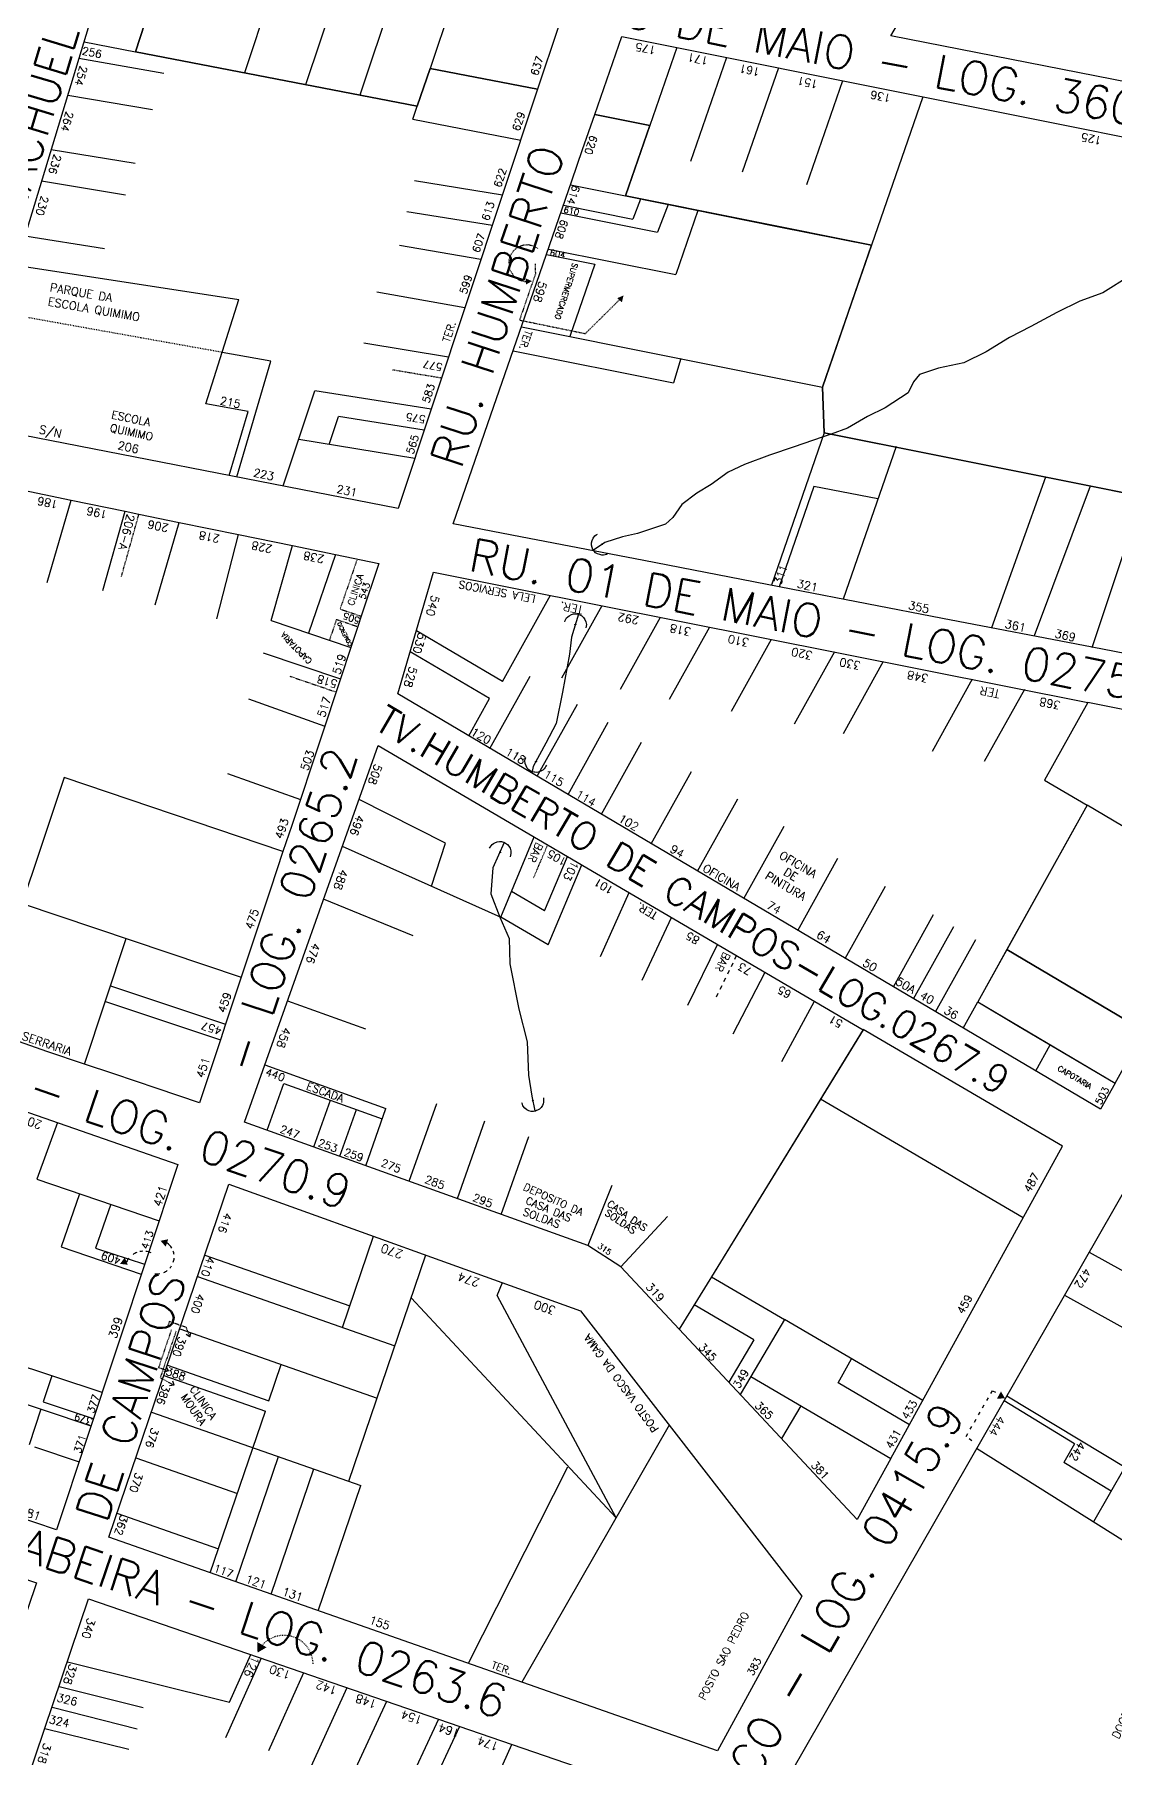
# Model space of a CAD drawing. Extents: x 714896 to 749292, y 8417558 to 8447149.
# Drawn here: x 739807.4 to 740003.6, y 8426532.8 to 8426845.5 of the extents above; entities that cross this region are included whole.
import ezdxf

# ---------------------------------------------------------------- set-up
doc = ezdxf.new("R2010")
doc.units = 0
doc.header["$MEASUREMENT"] = 0
doc.linetypes.add('ACAD_ISO03W100', pattern=[30, 12, -18])
doc.linetypes.add('DASHED', pattern=[0.75, 0.5, -0.25])
for name, color, linetype in [('LOTE', 7, 'CONTINUOUS'), ('NUM-PORTA', 7, 'CONTINUOUS'), ('QUADRA', 6, 'CONTINUOUS'), ('REFERENCIA', 7, 'CONTINUOUS'), ('TEXTO', 7, 'CONTINUOUS'), ('TEXTODERUA', 3, 'CONTINUOUS')]:
    doc.layers.add(name, color=color, linetype=linetype)
doc.styles.add('ROMANS', font='ROMANS.SHX', dxfattribs={"height": 1.5})

msp = doc.modelspace()

# ---------------------------------------------------------------- hatches: boundary and pattern name
at = {"layer": 'LOTE'}
for color, points in [(3, [(739896.56, 8426801.22), (739896.62, 8426800.1), (739897.71, 8426800.72)]), (2, [(739913.17, 8426797.62), (739914.03, 8426796.89), (739914.32, 8426798.12)]), (256, [(739830.32, 8426626.67), (739831.25, 8426625.6), (739831.71, 8426626.94)]), (256, [(739822.98, 8426622.48), (739824.38, 8426622.32), (739823.82, 8426623.62)]), (256, [(739982.8, 8426599.34), (739982.08, 8426598.05), (739983.55, 8426598.07)])]:
    msp.add_hatch(color=color, dxfattribs=at).paths.add_polyline_path(points)
at = {"layer": 'LOTE', "linetype": 'CONTINUOUS'}
msp.add_hatch(color=7, dxfattribs=at).paths.add_polyline_path([(739847.9, 8426553.88), (739847.91, 8426551.97), (739849.55, 8426552.93)])

# ---------------------------------------------------------------- linework, layer by layer
at = {"layer": 'LOTE', "color": 7}
for p, q in [((739851.63, 8426856.75, 520.92), (739845.56, 8426838.49, 520.09)), ((739862.72, 8426854.6, 520.92), (739856.63, 8426836.35, 520.17)), ((739872.6, 8426852.69, 520.92), (739866.45, 8426834.45, 520.24)), ((739883.07, 8426850.67), (739879.22, 8426839.3)), ((739815.52, 8426841.16, 519.84), (739830.89, 8426838.41, 519.94)), ((739813.49, 8426834.46, 519.84), (739828.88, 8426831.86, 519.94)), ((739810.49, 8426824.62, 519.84), (739825.74, 8426822.11, 519.8)), ((739808.72, 8426818.89, 519.84), (739823.97, 8426816.38, 519.8)), ((739892.34, 8426816.29, 520.92), (739876.42, 8426818.88, 520.31)), ((739917.43, 8426815.61, 517.23), (739916.02, 8426811.98)), ((739922.4, 8426814.62, 517.23), (739920.49, 8426809.57)), ((739890.52, 8426810.82, 520.92), (739875.03, 8426813.31, 520.25)), ((739805.71, 8426808.94, 519.84), (739820.12, 8426806.66, 519.57)), ((739888.46, 8426804.63, 520.92), (739873.66, 8426807.15, 520.19)), ((739804.09, 8426803.63, 519.84), (739844.51, 8426797.36, 518.82)), ((739885.55, 8426795.88, 520.92), (739869.59, 8426798.73, 520.02)), ((739838.52, 8426778.46, 518.65), (739844.51, 8426797.36, 519.69)), ((739882.58, 8426786.95, 520.92), (739867.2, 8426789.46, 519.83)), ((739850.31, 8426786.22, 519.26), (739841.48, 8426787.8, 519.37)), ((739844.18, 8426765.21, 517.18), (739850.31, 8426786.22, 519.26)), ((739924.74, 8426786.66, 518.39), (739923.36, 8426782.26, 518.58)), ((739852.58, 8426763.57, 517.18), (739858.33, 8426780.84, 517.18)), ((739879.42, 8426777.47, 520.92), (739858.33, 8426780.84, 518.97)), ((739846.23, 8426777.06, 518.72), (739838.52, 8426778.46, 518.65)), ((739842.76, 8426765.49, 517.18), (739846.23, 8426777.06, 518.72)), ((739860.93, 8426771.11, 519.48), (739862.61, 8426776.16, 519.48)), ((739878.16, 8426773.68, 520.92), (739862.61, 8426776.16, 519.48)), ((739876.45, 8426768.54, 520.92), (739855.4, 8426772.02, 517.22)), ((739990.91, 8426765.18, 519.49), (739981.09, 8426737.86, 522.39)), ((739809.75, 8426746.04, 1.39), (739814.09, 8426761)), ((739998.98, 8426763.56, 519.45), (739988.84, 8426736.36, 522.39)), ((739819.85, 8426744.59, 0.8), (739823.89, 8426758.99)), ((739829.34, 8426741.99, 0.42), (739833.68, 8426756.97)), ((739840.54, 8426739.47, 0), (739844.46, 8426754.75)), ((739850.38, 8426739.18, 1.65), (739854.25, 8426752.74)), ((739862.09, 8426751.12), (739857.19, 8426736.86, -1.07)), ((739850.38, 8426739.18, 1.65), (739864.85, 8426734.25)), ((739848.96, 8426733.33, 1.53), (739862.95, 8426728.56)), ((739846.28, 8426724.93, 1.45), (739860.11, 8426720.02)), ((739842.48, 8426711.43, 1.32), (739855.69, 8426706.73)), ((739812.82, 8426710.67, 2.79), (739797.57, 8426665.09, 519.35)), ((739852.53, 8426697.25), (739812.82, 8426710.67, 2.79)), ((739882.02, 8426698.77, 522.69), (739866.37, 8426706.68, 525.87)), ((739879.49, 8426690.98, 522.86), (739882.02, 8426698.77, 522.69)), ((739892.07, 8426685.35, 521.82), (739898.09, 8426699.91, 521.51)), ((739863.3, 8426698.22, 525.87), (739892.07, 8426685.35, 521.82)), ((739900.01, 8426686.49, 521.5), (739904.18, 8426696.35, 521.51)), ((739900.64, 8426680.33, 521.5), (739906.77, 8426694.83, 521.51)), ((739900.01, 8426686.49, 521.62), (739894, 8426690.01, 521.84)), ((739910.12, 8426678.25, 521.27), (739915.34, 8426689.81, 521.51)), ((739805.18, 8426687.83, 2.28), (739844.96, 8426674.47)), ((739876.14, 8426681.98, 522.7), (739859.91, 8426688.64, 525.88)), ((739900.64, 8426680.33, 521.5), (739892.07, 8426685.35, 521.82)), ((739917.7, 8426673.92, 521.11), (739923.04, 8426685.3, 521.51)), ((739926.01, 8426669.37, 520.97), (739931.37, 8426680.42, 521.51)), ((739933.89, 8426676.43, 521.34), (739934.21, 8426677.1, 521.39)), ((739934.52, 8426677.76, 521.45), (739934.81, 8426678.4, 521.51)), ((739932.55, 8426673.69, 521.17), (739932.89, 8426674.38, 521.21)), ((739933.23, 8426675.07, 521.25), (739933.56, 8426675.76, 521.3)), ((739934.21, 8426664.18, 520.84), (739940.02, 8426675.36, 521.51)), ((739821.25, 8426672.9), (739842.12, 8426665.93)), ((739931.18, 8426670.92, 521.05), (739931.5, 8426671.57, 521.07)), ((739931.85, 8426672.28, 521.11), (739932.21, 8426672.98, 521.14)), ((739820.3, 8426670.05), (739841.17, 8426663.09)), ((739943.02, 8426659.19, 520.73), (739948.99, 8426670.1, 521.51)), ((739811.61, 8426648.11, 518.41), (739807.87, 8426637.82, 519.24)), ((739807.87, 8426637.82, 519.24), (739830.04, 8426630.3, 518.15)), ((739912.2, 8426636.67, 520.15), (739907.83, 8426625.84, 520.5)), ((739815.62, 8426635.2, 519.07), (739812.28, 8426625.54, 519.39)), ((739821.27, 8426633.28, 518.89), (739818.52, 8426625.35, 519.06)), ((739922.3, 8426631.08, 519.69), (739913.81, 8426621.96, 517.49)), ((739812.28, 8426625.54, 519.39), (739826.82, 8426620.62, 518.15)), ((739818.52, 8426625.35, 519.06), (739827.42, 8426622.43, 518.15)), ((739891.41, 8426616.75, 518.61), (739892.37, 8426619.07, 518.07)), ((739930.26, 8426620.15, 518.52), (739924.41, 8426610.63, 517.49)), ((739875.79, 8426616.34, 519.06), (739912.96, 8426576.4, 519.96)), ((739912.96, 8426576.4, 519.96), (739891.41, 8426616.75, 518.61)), ((739937.97, 8426608.68, 519.94), (739933.43, 8426601, 517.49)), ((739819.7, 8426599.17, 518.15), (739802.55, 8426604.86, 520.26)), ((739810.58, 8426602.2, 519.65), (739809.05, 8426597.47, 520.39)), ((739937.4, 8426602.04, 518.52), (739935.48, 8426598.81, 517.49)), ((739800.61, 8426598.83, 521.29), (739817.68, 8426593.1, 518.15)), ((739808.62, 8426596.14, 520.6), (739806.51, 8426589.63, 521.62)), ((739809.05, 8426597.47, 520.39), (739818.12, 8426594.42, 518.15)), ((739946.51, 8426596.71, 519.38), (739943, 8426590.78, 517.49)), ((739922.61, 8426593.25), (739895.89, 8426546.59)), ((739807.44, 8426589.32, 1.57), (739815.53, 8426586.6)), ((739904.16, 8426585.61, 519.84), (739886.12, 8426550.02, 520.35)), ((739842.85, 8426543.01, 515.15), (739846.7, 8426551.6, 514)), ((739813.41, 8426550.31, 517.12), (739842.85, 8426543.01, 515.15)), ((739848.56, 8426550.96, 514), (739842.12, 8426536.49, 515.56)), ((739811.9, 8426545.84, 517.12), (739827.17, 8426542.01, 515.85)), ((739856.26, 8426548.31, 514), (739849.91, 8426534.17, 515.48)), ((739864.13, 8426545.6, 514), (739857.6, 8426531.23, 515.47)), ((739810.63, 8426542.1, 517.12), (739826.05, 8426538.16, 516.02)), ((739871.31, 8426543.13, 514), (739859.65, 8426518.03, 516.61)), ((739880.75, 8426539.89, 514), (739873.31, 8426523.93, 515.79)), ((739809.31, 8426538.22, 517.12), (739824.55, 8426534.45, 516.17)), ((739884.53, 8426538.58, 514), (739872.84, 8426513.53, 516.8)), ((739886.82, 8426519.32, 515.82), (739894.06, 8426535.3, 514))]:
    msp.add_line(p, q, dxfattribs=at)
at = {"layer": 'LOTE', "color": 7, "linetype": 'ACAD_ISO03W100', "ltscale": 0.01}
msp.add_line((739841.48, 8426787.8, 519.37), (739801.45, 8426794.95, 519.84), dxfattribs=at)
at = {"layer": 'LOTE', "color": 7, "linetype": 'ACAD_ISO03W100', "ltscale": 0.006}
msp.add_line((739881.3, 8426783.12, 520.92), (739872.31, 8426784.62, 520.11), dxfattribs=at)
at = {"layer": 'LOTE', "color": 7, "linetype": 'DASHED', "ltscale": 0.2}
msp.add_line((739823.22, 8426747.13, 0.62), (739826.4, 8426758.47, 0), dxfattribs=at)
at = {"layer": 'LOTE', "color": 7, "linetype": 'ACAD_ISO03W100', "ltscale": 0.005}
for p, q in [((739866, 8426750.31), (739862.89, 8426741.25, -0.68)), ((739862.24, 8426739.36, -0.82), (739860.95, 8426735.58, -1.11)), ((739862.24, 8426739.36, 0.44), (739866.11, 8426738.05)), ((739862.89, 8426741.25, 0.44), (739866.74, 8426739.94)), ((739898.01, 8426692.47, 521.53), (739900.55, 8426698.48, 521.51))]:
    msp.add_line(p, q, dxfattribs=at)
at = {"layer": 'LOTE', "color": 7, "linetype": 'CONTINUOUS', "flags": 128}
for points in [[(739816.43, 8426844.11), (739825.75, 8426842.31)], [(739923.98, 8426843.1), (739919.08, 8426828.93)], [(739933, 8426841.29), (739926.45, 8426822.39)], [(739942.41, 8426839.41), (739935.87, 8426820.51)], [(739954.08, 8426837.07), (739947.54, 8426818.17)], [(739968.65, 8426834.15), (739959.33, 8426807.22)], [(739876.11, 8426830.09), (739876.9, 8426832.43)], [(739876.11, 8426830.09), (739895.68, 8426826.31)], [(739904.69, 8426818.16), (739914.66, 8426816.17)], [(739903.41, 8426814.51), (739916.02, 8426811.98)], [(739902.92, 8426813.09), (739920.49, 8426809.57)], [(739927.83, 8426813.53), (739923.8, 8426801.9)], [(739900.35, 8426805.57), (739909.09, 8426803.82)], [(739900.68, 8426806.53), (739923.8, 8426801.9)], [(739909.09, 8426803.82), (739904.55, 8426790.7)], [(739895.81, 8426792.45), (739950.43, 8426781.51)], [(739894.31, 8426788.08), (739923.36, 8426782.26)], [(739950.75, 8426773.22), (739941.18, 8426745.56)], [(739963.76, 8426770.71), (739954.18, 8426743.05)], [(739948.85, 8426763.5), (739942.55, 8426745.29)], [(739960.49, 8426761.26), (739948.85, 8426763.5)], [(739892.37, 8426728.09), (739901.08, 8426743.74)], [(739903.15, 8426728.78), (739910.44, 8426741.89)], [(739913.75, 8426726.69), (739921.04, 8426739.79)], [(739892.37, 8426728.09), (739876.75, 8426737.32)], [(739922.67, 8426724.92), (739929.97, 8426738.03)], [(739890.03, 8426725), (739875.62, 8426733.51)], [(739933.89, 8426722.71), (739941.18, 8426735.81)], [(739945.36, 8426720.44), (739952.65, 8426733.54)], [(739954.22, 8426718.69), (739961.51, 8426731.79)], [(739890.08, 8426715.96), (739897.37, 8426729.07)], [(739970.36, 8426715.49), (739977.65, 8426728.6)], [(739979.81, 8426713.63), (739987.11, 8426726.73)], [(739886.26, 8426718.22), (739890.03, 8426725)], [(739898.64, 8426710.91), (739905.94, 8426724.01)], [(739904.25, 8426707.59), (739911.55, 8426720.7)], [(739910.3, 8426704.02), (739917.6, 8426717.12)], [(739919.33, 8426698.69), (739926.63, 8426711.79)], [(739927.75, 8426693.72), (739935.04, 8426706.82)], [(740023.39, 8426690.94), (739998.44, 8426705.67)], [(739936.14, 8426688.76), (739943.44, 8426701.86)], [(739945.93, 8426682.97), (739953.22, 8426696.07)], [(739954.54, 8426677.89), (739961.84, 8426691)], [(739963.28, 8426672.73), (739970.57, 8426685.84)], [(739966.95, 8426670.56), (739974.25, 8426683.67)], [(739816.53, 8426658.72), (739824.1, 8426681.48)], [(739970.93, 8426668.21), (739978.23, 8426681.32)], [(739975.94, 8426665.25), (739978.59, 8426670.01)], [(739989.1, 8426657.48), (739991.75, 8426662.23)], [(739986.82, 8426630.82), (739950.05, 8426652.35)], [(739968.61, 8426597.7), (739943.51, 8426612.4)], [(739953.26, 8426600.89), (739955.67, 8426605.28)], [(739966.21, 8426593.31), (739953.26, 8426600.89)]]:
    msp.add_lwpolyline(points, dxfattribs=at)
at = {"layer": 'LOTE', "color": 3, "linetype": 'ACAD_ISO03W100', "ltscale": 0.005, "flags": 128}
msp.add_lwpolyline([(739898.77, 8426806.65), (739898.06, 8426807.05), (739897.05, 8426807.28), (739896.2, 8426807.24), (739895.14, 8426806.85), (739894.38, 8426806.25), (739893.72, 8426805.24), (739893.5, 8426804.45), (739893.63, 8426802.92), (739894.35, 8426801.69), (739895.33, 8426800.96), (739896.25, 8426800.66), (739896.87, 8426800.61)], dxfattribs=at)
at = {"layer": 'LOTE', "color": 2, "linetype": 'ACAD_ISO03W100', "ltscale": 0.005, "flags": 128}
msp.add_lwpolyline([(739898.31, 8426803.86), (739898.32, 8426802), (739895.45, 8426793.66), (739907.4, 8426791.21), (739913.8, 8426797.55)], dxfattribs=at)
at = {"layer": 'LOTE', "color": 7, "flags": 128}
for points in [[(739999.36, 8426734.28), (740008.47, 8426761.66)], [(739937.97, 8426608.68), (739927.12, 8426615.04)]]:
    msp.add_lwpolyline(points, dxfattribs=at)
at = {"layer": 'LOTE', "color": 7, "linetype": 'DASHED', "ltscale": 0.2, "elevation": 1.08, "flags": 128}
msp.add_lwpolyline([(739853.79, 8426729.06), (739862.17, 8426726.2)], dxfattribs=at)
at = {"layer": 'LOTE', "color": 7, "linetype": 'CONTINUOUS', "flags": 128}
for points, elevation in [([(739853.38, 8426670.2), (739867.49, 8426665.13)], 525.89), ([(739849.25, 8426658.55), (739871.22, 8426650.67)], 525.89), ([(739849.66, 8426646.71), (739852.67, 8426655.2)], 523.52), ([(739852.67, 8426655.2), (739870.55, 8426648.78)], 525.89), ([(739858.14, 8426643.68), (739861.14, 8426652.15)], 523.52), ([(739875.41, 8426637.45), (739880.43, 8426651.58)], 523.52), ([(739862.84, 8426642), (739865.85, 8426650.47)], 523.52), ([(739867.54, 8426640.26), (739871.22, 8426650.67)], 523.52), ([(739884.17, 8426634.31), (739889.18, 8426648.45)], 523.52), ([(739892.14, 8426631.46), (739897.15, 8426645.6)], 523.52), ([(739863.32, 8426610.96), (739868.95, 8426627.5)], 518.07), ([(739838.34, 8426624.07), (739864.64, 8426614.85)], 520.45), ([(739864.46, 8426583.05), (739878.43, 8426624.09)], 518.07), ([(739837.02, 8426620.18), (739872.83, 8426607.62)], 520.45), ([(739833.79, 8426610.69), (739869.6, 8426598.13)], 520.45), ([(739830.91, 8426602.24), (739849.34, 8426595.77)], 520.45), ([(739831.55, 8426604.13), (739849.99, 8426597.66)], 520.45), ([(739849.99, 8426597.66), (739852.22, 8426604.23)], 520.35), ([(739828.65, 8426595.61), (739866.63, 8426582.29)], 520.45), ([(739839.35, 8426566.42), (739849.34, 8426595.77)], 520.35), ([(739825.83, 8426587.31), (739844.26, 8426580.84)], 520.45), ([(739843.96, 8426564.81), (739851.69, 8426587.53)], 520.35), ([(739850.38, 8426562.56), (739858.11, 8426585.28)], 520.35), ([(739858.9, 8426559.57), (739866.63, 8426582.29)], 520.35), ([(739822.4, 8426577.25), (739840.84, 8426570.79)], 520.45)]:
    msp.add_lwpolyline(points, dxfattribs=dict(at, elevation=elevation))
at = {"layer": 'LOTE', "color": 7}
for points in [[(739998.83, 8426624.58), (740041.3, 8426601.06)], [(739994.34, 8426616.78), (740037.48, 8426592.91)], [(740027.74, 8426572.07), (739983.87, 8426598.51)], [(739996.17, 8426589.81), (739983.37, 8426597.64)], [(739996.17, 8426589.81), (739994.23, 8426586.43)], [(740022.66, 8426561.2), (739978.39, 8426588.97)], [(740002.8, 8426581.27), (739994.23, 8426586.43)], [(740005.28, 8426585.6), (739999.59, 8426575.67)]]:
    msp.add_lwpolyline(points, dxfattribs=at)
at = {"layer": 'LOTE', "color": 5, "linetype": 'ACAD_ISO03W100', "ltscale": 0.003, "flags": 128}
msp.add_lwpolyline([(739835.65, 8426609.23), (739834.98, 8426610.95), (739831.91, 8426612), (739831.56, 8426611.01)], dxfattribs=at)
at = {"layer": 'LOTE', "color": 2, "linetype": 'ACAD_ISO03W100', "ltscale": 0.003, "elevation": 520.45, "flags": 128}
msp.add_lwpolyline([(739832.28, 8426610.54), (739829.96, 8426603.69), (739831.74, 8426603.09)], dxfattribs=at)
at = {"layer": 'LOTE', "color": 3, "linetype": 'ACAD_ISO03W100', "ltscale": 0.003, "elevation": 520.45, "flags": 128}
msp.add_lwpolyline([(739833.14, 8426610.29), (739830.26, 8426601.84), (739832.8, 8426600.45)], dxfattribs=at)
at = {"layer": 'LOTE', "color": 5, "linetype": 'CONTINUOUS', "flags": 128}
for points in [[(739835.65, 8426609.23), (739834.99, 8426609.68)], [(739835.65, 8426609.23), (739835.8, 8426609.92)]]:
    msp.add_lwpolyline(points, dxfattribs=at)
at = {"layer": 'LOTE', "color": 2, "linetype": 'CONTINUOUS', "elevation": 520.45, "flags": 128}
for points in [[(739831.74, 8426603.09), (739830.92, 8426602.86)], [(739831.74, 8426603.09), (739831.37, 8426603.79)]]:
    msp.add_lwpolyline(points, dxfattribs=at)
at = {"layer": 'LOTE', "color": 3, "linetype": 'CONTINUOUS', "elevation": 520.45, "flags": 128}
for points in [[(739832.8, 8426600.45), (739831.95, 8426600.35)], [(739832.8, 8426600.45), (739832.54, 8426601.2)]]:
    msp.add_lwpolyline(points, dxfattribs=at)
at = {"layer": 'LOTE', "color": 7, "linetype": 'ACAD_ISO03W100', "ltscale": 0.05}
msp.add_lwpolyline([(739977.53, 8426590.4), (739976.49, 8426591.17), (739981.26, 8426599.48), (739982.79, 8426598.62)], dxfattribs=at)
at = {"layer": 'LOTE'}
for centre, radius, start, end in [((739827.25, 8426621.32), 3.45, 140.8949, 153.7723), ((739827.25, 8426621.32), 3.45, 111.5059, 123.6457), ((739827.25, 8426621.32), 3.45, 91.9349, 101.2386), ((739827.25, 8426621.32), 3.45, 66.1794, 83.1645), ((739829.71, 8426623.75), 3.08, 31.0494, 54.954), ((739829.71, 8426623.75), 3.08, 7.87, 19.5783), ((739829.71, 8426623.75), 3.08, 341.6305, 355.3078), ((739829.71, 8426623.75), 3.08, 262.4741, 278.9302), ((739829.71, 8426623.75), 3.08, 292.5414, 306.2908), ((739829.71, 8426623.75), 3.08, 318.8159, 328.3043)]:
    msp.add_arc(centre, radius, start, end, dxfattribs=at)
at = {"layer": 'LOTE', "color": 7, "linetype": 'ACAD_ISO03W100', "ltscale": 0.01}
msp.add_arc((739852.7, 8426549.79), 5.3, 1.293, 140.3911, dxfattribs=at)
at = {"layer": 'QUADRA', "color": 6}
for points in [[(739999.1, 8426906.91), (740108.5, 8426841.9), (740096.33, 8426819.02), (739962.82, 8426845.22), (739999.1, 8426906.91)], [(739759.26, 8426666.33), (739833.43, 8426640.52), (739811.43, 8426574.26), (739736.71, 8426599.53), (739759.26, 8426666.33)], [(740018.28, 8426658.5), (740057.43, 8426635.57), (739999.79, 8426512.28), (739944.54, 8426529.94), (740018.28, 8426658.5)], [(739842.73, 8426636.95), (739906.53, 8426613.98), (739946.69, 8426562.24), (739931.35, 8426534.15), (739820.92, 8426572.89), (739842.73, 8426636.95)], [(739733.58, 8426589.81), (739807.81, 8426564.61), (739767.55, 8426445.61), (739692.62, 8426470.6), (739733.58, 8426589.81)], [(739817.26, 8426561.74), (739924.9, 8426524.72), (739862.07, 8426415), (739777.12, 8426443.19), (739817.26, 8426561.74)]]:
    msp.add_lwpolyline(points, close=True, dxfattribs=at)
at = {"layer": 'QUADRA', "color": 6, "linetype": 'CONTINUOUS'}
for points in [[(739898.74, 8426835.53), (739873.43, 8426759.47), (739795.27, 8426774.74), (739822.03, 8426862.47), (739831.72, 8426860.59), (739825.75, 8426842.31), (739876.9, 8426832.43), (739879.22, 8426839.3), (739898.74, 8426835.53)], [(739831.72, 8426860.59), (739902.53, 8426846.91), (739898.74, 8426835.53), (739879.22, 8426839.3), (739876.9, 8426832.43), (739825.75, 8426842.31), (739831.72, 8426860.59)], [(739919.08, 8426828.93), (739909.09, 8426830.93), (739914, 8426845.1), (739914, 8426845.1), (740087.4, 8426810.37), (740052.2, 8426743.24), (740052.2, 8426743.24), (740020.08, 8426749.85), (740023.15, 8426758.72), (740008.47, 8426761.66), (739950.75, 8426773.22), (739950.43, 8426781.51), (739959.33, 8426807.22), (739914.66, 8426816.17)], [(739998.55, 8426724.27), (739990.73, 8426710.23), (739998.44, 8426705.67), (739978.59, 8426670.01), (740003.54, 8426655.27), (740000.88, 8426650.52), (739873.35, 8426725.84), (739879.86, 8426747.94), (739998.55, 8426724.27)], [(740008.8, 8426664.73), (740023.39, 8426690.94), (740037.61, 8426716.48), (739998.55, 8426724.27), (739990.73, 8426710.23), (739998.44, 8426705.67), (739983.85, 8426679.47), (740008.8, 8426664.73)], [(739962.82, 8426587.16), (739956.74, 8426576.1), (739924.41, 8426610.63), (739913.81, 8426621.96), (739907.83, 8426625.84), (739845.58, 8426648.18), (739869.8, 8426716.49), (739957.79, 8426664.94), (739930.26, 8426620.15), (739943.51, 8426612.4), (739937.4, 8426602.04), (739962.82, 8426587.16)], [(740008.8, 8426664.73), (739983.85, 8426679.47), (739978.59, 8426670.01), (739985.7, 8426665.8), (739991.75, 8426662.23), (740003.54, 8426655.27), (740008.8, 8426664.73)], [(739962.82, 8426587.16), (739993.95, 8426643.8), (739957.8, 8426664.96), (739930.26, 8426620.15), (739943.51, 8426612.4), (739937.4, 8426602.04), (739962.82, 8426587.16)]]:
    msp.add_lwpolyline(points, close=True, dxfattribs=at)
for points in [[(740019.93, 8426730.33), (739999.37, 8426734.33), (739972.21, 8426739.53), (739944.75, 8426744.84), (739917.99, 8426750.02), (739895.6, 8426754.35), (739883.41, 8426756.71), (739890.26, 8426776.49), (739897.96, 8426798.76), (739904.94, 8426818.91), (739906.9, 8426824.58), (739909.09, 8426830.93), (739919.08, 8426828.93), (739916.42, 8426821.24), (739914.66, 8426816.17), (739926.64, 8426813.77), (739942.21, 8426810.65), (739959.33, 8426807.22), (739955.65, 8426796.6), (739950.43, 8426781.51), (739950.75, 8426773.22), (739971.32, 8426769.1), (739997.33, 8426763.89), (740008.47, 8426761.66)], [(739804.3, 8426763.02), (739814.09, 8426761), (739823.89, 8426758.99), (739826.4, 8426758.47), (739833.68, 8426756.97), (739844.46, 8426754.75), (739854.25, 8426752.74), (739862.09, 8426751.12), (739869.92, 8426749.51), (739866.74, 8426739.94), (739866.11, 8426738.05), (739864.85, 8426734.25), (739862.95, 8426728.56), (739862.17, 8426726.2), (739860.11, 8426720.02), (739857.8, 8426713.08), (739855.69, 8426706.73), (739854.11, 8426701.97), (739852.53, 8426697.25), (739850.27, 8426690.45), (739847.81, 8426683.03), (739844.96, 8426674.47), (739842.12, 8426665.93), (739841.17, 8426663.09), (739841.17, 8426663.09), (739837.38, 8426651.7), (739829.69, 8426654.29), (739821.83, 8426656.93), (739816.53, 8426658.72), (739809.68, 8426661.02), (739803.7, 8426663.12)]]:
    msp.add_lwpolyline(points, dxfattribs=at)
at = {"layer": 'REFERENCIA', "linetype": 'CONTINUOUS', "flags": 128}
for points, elevation in [([(739911.43, 8426751.26), (739911.22, 8426751.16), (739910.96, 8426751.1), (739910.67, 8426751.04), (739910.36, 8426751.04), (739910.05, 8426751.11), (739909.62, 8426751.25), (739909.26, 8426751.46), (739909, 8426751.74), (739908.9, 8426751.89), (739908.77, 8426752.07), (739908.63, 8426752.4), (739908.52, 8426752.83), (739908.52, 8426753.23), (739908.62, 8426753.67), (739908.82, 8426754.07), (739909.13, 8426754.5), (739909.37, 8426754.69), (739909.62, 8426754.82)], 514), ([(739910.57, 8426752.95), (739910.51, 8426752.95), (739910.43, 8426752.98), (739910.42, 8426753.06), (739910.47, 8426753.14)], 514), ([(739890.03, 8426697.85), (739890.13, 8426698.06), (739890.28, 8426698.28), (739890.46, 8426698.51), (739890.7, 8426698.71), (739890.98, 8426698.87), (739891.39, 8426699.03), (739891.8, 8426699.11), (739892.18, 8426699.06), (739892.36, 8426699.02), (739892.58, 8426698.97), (739892.9, 8426698.81), (739893.26, 8426698.56), (739893.53, 8426698.25), (739893.73, 8426697.85), (739893.85, 8426697.42), (739893.89, 8426696.89), (739893.83, 8426696.59), (739893.73, 8426696.33)], 514.3), ([(739891.79, 8426697.13), (739891.83, 8426697.17), (739891.91, 8426697.2), (739891.97, 8426697.14), (739891.98, 8426697.05)], 514.3), ([(739899.79, 8426652.57), (739899.83, 8426652.34), (739899.83, 8426652.08), (739899.81, 8426651.79), (739899.73, 8426651.48), (739899.59, 8426651.2), (739899.35, 8426650.82), (739899.06, 8426650.52), (739898.72, 8426650.34), (739898.55, 8426650.28), (739898.34, 8426650.2), (739897.99, 8426650.14), (739897.55, 8426650.14), (739897.16, 8426650.24), (739896.76, 8426650.44), (739896.42, 8426650.73), (739896.08, 8426651.14), (739895.96, 8426651.42), (739895.88, 8426651.69)], 514.2), ([(739897.93, 8426652.15), (739897.92, 8426652.1), (739897.87, 8426652.03), (739897.79, 8426652.04), (739897.73, 8426652.11)], 514.2)]:
    msp.add_lwpolyline(points, dxfattribs=dict(at, elevation=elevation))
at = {"layer": 'REFERENCIA', "color": 120, "linetype": 'CONTINUOUS', "flags": 128}
for points, elevation in [([(739903.65, 8426738.92), (739903.72, 8426739.14), (739903.85, 8426739.38), (739904, 8426739.62), (739904.21, 8426739.86), (739904.47, 8426740.04), (739904.86, 8426740.26), (739905.26, 8426740.38), (739905.64, 8426740.38), (739905.82, 8426740.36), (739906.04, 8426740.33), (739906.38, 8426740.21), (739906.77, 8426740), (739907.07, 8426739.73), (739907.32, 8426739.36), (739907.49, 8426738.95), (739907.59, 8426738.43), (739907.56, 8426738.12), (739907.5, 8426737.85)], 514), ([(739905.48, 8426738.41), (739905.51, 8426738.46), (739905.59, 8426738.49), (739905.65, 8426738.45), (739905.68, 8426738.36)], 514), ([(739900.33, 8426712.93), (739900.24, 8426712.72), (739900.09, 8426712.5), (739899.92, 8426712.26), (739899.69, 8426712.05), (739899.42, 8426711.88), (739899.01, 8426711.7), (739898.6, 8426711.61), (739898.22, 8426711.64), (739898.05, 8426711.68), (739897.83, 8426711.72), (739897.5, 8426711.86), (739897.13, 8426712.1), (739896.85, 8426712.4), (739896.63, 8426712.79), (739896.5, 8426713.21), (739896.44, 8426713.74), (739896.48, 8426714.04), (739896.57, 8426714.31)], 514.3), ([(739898.54, 8426713.59), (739898.51, 8426713.55), (739898.42, 8426713.52), (739898.36, 8426713.57), (739898.35, 8426713.66)], 514.3)]:
    msp.add_lwpolyline(points, dxfattribs=dict(at, elevation=elevation))
at = {"layer": 'REFERENCIA', "color": 7, "linetype": 'CONTINUOUS'}
for points in [[(740033.91, 8426819.09, 514.04), (740032.93, 8426818.52, 514.04), (740028.13, 8426817.52, 514.04), (740024.11, 8426816.56, 514.04), (740019.07, 8426815, 514.04), (740016.37, 8426812.18, 514), (740012.26, 8426809.03, 514), (740009.46, 8426806.18, 514), (740006.3, 8426801.75, 514.02), (740001.31, 8426798.6, 514.02), (739997.14, 8426797.11, 514.02), (739992.96, 8426795.04, 514.02), (739988.22, 8426792.47, 514.02), (739984.35, 8426790.52, 514.02), (739980.11, 8426787.91, 514.02), (739976.08, 8426785.89, 514.02), (739971.44, 8426784.92, 514.08), (739968.03, 8426783.76, 514.05), (739966.91, 8426782.45, 514.04), (739965.95, 8426780.45, 514.04), (739961.78, 8426777.73, 514.05), (739958.56, 8426776.15, 514.05), (739954.98, 8426774.08, 514.05), (739951.98, 8426772.98, 514.02)], [(739951.99, 8426772.98, 514.02), (739950.38, 8426772.39, 514), (739945.28, 8426770.64, 513.94), (739940.83, 8426769.16, 513.91), (739936.24, 8426767.49, 513.88), (739933.28, 8426766.04, 513.91), (739930.24, 8426763.86, 513.81), (739927.62, 8426762.24, 513.83), (739924.91, 8426760.23, 513.84), (739923.28, 8426757.84, 513.76), (739921.94, 8426756.61, 513.8), (739919.94, 8426755.97, 513.81), (739916.88, 8426754.93, 513.81), (739914.13, 8426754.34, 513.81), (739910.9, 8426753.3, 513.81), (739908.88, 8426751.94, 513.81)], [(739892.66, 8426698.92, 512.61), (739890.61, 8426694.28, 512.61), (739890.22, 8426689.57, 512.61), (739891.89, 8426685.33, 512.61), (739893.58, 8426681.51, 512.61), (739893.68, 8426676.92, 512.61), (739895.31, 8426668.69, 512.66), (739896.82, 8426662.77, 512.66), (739897.06, 8426656.68, 512.66), (739897.7, 8426652.87, 512.66), (739898.24, 8426650.24, 512.66)]]:
    msp.add_polyline3d(points, dxfattribs=at)
at = {"layer": 'REFERENCIA', "color": 120, "linetype": 'CONTINUOUS'}
msp.add_polyline3d([(739906.16, 8426740.32, 513.81), (739904.86, 8426736.16, 513.81), (739904.5, 8426733.09, 513.81), (739903.26, 8426726.16, 513.57), (739902.1, 8426720.47, 513.57), (739900.22, 8426716.9, 513.57), (739897.92, 8426712.69, 513.57), (739897.73, 8426711.75, 513.57)], dxfattribs=at)

# ---------------------------------------------------------------- texts
at = {"layer": 'NUM-PORTA', "color": 7, "style": 'ROMANS'}
for s, height, rotation, p in [('256', 1.409, 348.6146, (739815.96, 8426841.86)), ('175', 1.445, 168.2294, (739920.28, 8426843.23)), ('254', 1.409, 253.3686, (739815.75, 8426839.9)), ('637', 1.376, 72.2609, (739898.74, 8426837.87)), ('171', 1.445, 168.2294, (739929.77, 8426841.33)), ('161', 1.445, 168.3074, (739939.17, 8426839.3)), ('151', 1.446, 168.3533, (739949.7, 8426837.07)), ('136', 1.446, 168.4526, (739962.92, 8426834.55)), ('264', 1.409, 253.3686, (739813.21, 8426831.59)), ('629', 1.372, 71.9727, (739895.41, 8426827.8)), ('620', 1.389, 251.5732, (739908.32, 8426827.31)), ('125', 1.446, 168.4126, (740001.16, 8426826.86)), ('236', 1.408, 253.2436, (739811, 8426823.85, -519.84)), ('622', 1.37, 71.8869, (739892.03, 8426817.58)), ('614', 1.387, 251.1649, (739905.14, 8426818.26)), ('230', 1.408, 253.2436, (739808.69, 8426816.3, -519.84)), ('613', 1.371, 71.9349, (739889.85, 8426811.53)), ('610', 1.1, 347.851, (739903.37, 8426813.2)), ('608', 1.387, 251.1649, (739903, 8426812.03)), ('607', 1.37, 71.8555, (739888.13, 8426805.75)), ('604', 1.1, 347.851, (739900.86, 8426805.41)), ('599', 1.372, 71.9985, (739885.82, 8426798.25)), ('598', 1.5, 252.7299, (739899.02, 8426800.82)), ('577', 1.373, 168.0789, (739881.57, 8426785.71)), ('583', 1.373, 72.1725, (739879.04, 8426778.48)), ('215', 1.439, 349.1816, (739841.02, 8426778.37)), ('575', 1.374, 171.0102, (739878.46, 8426776.29)), ('S/N', 1.5, 347.4849, (739808.17, 8426773.16)), ('206', 1.5, 347.4849, (739822.42, 8426770.27)), ('565', 1.374, 72.3176, (739876.17, 8426769.23)), ('223', 1.464, 348.1045, (739847.05, 8426765.32)), ('186', 1.472, 168.416, (739811.83, 8426760.88)), ('231', 1.463, 347.9551, (739862.15, 8426762.36)), ('196', 1.472, 168.4198, (739820.77, 8426759.06)), ('206-A', 1.472, 256.1583, (739824.23, 8426758.55)), ('206', 1.472, 168.4223, (739831.86, 8426756.61)), ('218', 1.472, 168.4228, (739841.16, 8426754.65)), ('228', 1.472, 168.4237, (739850.7, 8426752.8)), ('238', 1.471, 168.4231, (739860.11, 8426750.95)), ('311', 1.4, 70.2734, (739942.89, 8426745.56)), ('543', 1.2, 72.0307, (739867.42, 8426742.91)), ('321', 1.484, 347.8357, (739945.68, 8426745.18)), ('540', 1.481, 253.377, (739879.53, 8426743.87)), ('355', 1.484, 347.8357, (739965.89, 8426741.27)), ('505', 1.2, 160.271, (739866.59, 8426739.63)), ('292', 1.494, 168.816, (739917.22, 8426739.86)), ('361', 1.484, 347.8357, (739983.4, 8426737.88)), ('530', 1.48, 253.4504, (739877.13, 8426737.08)), ('318', 1.494, 168.8134, (739926.67, 8426737.81)), ('310', 1.494, 168.8119, (739937.2, 8426735.86)), ('369', 1.484, 347.8357, (739992.45, 8426736.13)), ('519', 1.451, 72.0307, (739862.87, 8426729.24)), ('320', 1.494, 168.8097, (739948.7, 8426733.51)), ('528', 1.479, 253.4048, (739875.5, 8426730.94)), ('330', 1.494, 168.8069, (739957.44, 8426731.66)), ('348', 1.494, 168.8055, (739969.72, 8426729.34)), ('518', 1.451, 163.0667, (739862.54, 8426728.26)), ('517', 1.451, 71.605, (739860.1, 8426721.49)), ('368', 1.494, 168.7957, (739993.71, 8426724.46)), ('120', 1.479, 329.4491, (739886.46, 8426718.56)), ('503', 1.451, 71.6047, (739857.05, 8426711.81)), ('118', 1.479, 329.4446, (739892.73, 8426714.93)), ('508', 1.464, 250.2694, (739869.19, 8426713.25)), ('115', 1.479, 329.4358, (739899.67, 8426710.88)), ('114', 1.479, 329.4358, (739905.47, 8426707.26)), ('493', 1.452, 71.6069, (739852.43, 8426699.44)), ('496', 1.464, 250.2694, (739865.89, 8426704.02)), ('102', 1.479, 329.4365, (739913.25, 8426702.85)), ('105', 1.419, 149.7484, (739904.15, 8426695.83)), ('94', 1.479, 329.4343, (739922.59, 8426697.31)), ('488', 1.467, 250.4621, (739862.94, 8426694.18)), ('103', 1.419, 242.0414, (739905.01, 8426695.69, -521.51)), ('101', 1.418, 149.7384, (739912.67, 8426690.65)), ('475', 1.452, 71.6092, (739847.03, 8426683.02)), ('74', 1.479, 329.4306, (739940.15, 8426687.11)), ('476', 1.469, 250.5394, (739857.92, 8426680.83)), ('85', 1.418, 149.7209, (739928.26, 8426681.56)), ('64', 1.479, 329.4306, (739949.18, 8426681.78)), ('73', 1.418, 149.7243, (739937.73, 8426675.97)), ('50', 1.479, 329.4298, (739957.57, 8426676.66)), ('50A', 1.479, 329.4279, (739963.56, 8426673.29)), ('459', 1.453, 71.6173, (739842.05, 8426667.89)), ('65', 1.418, 149.7249, (739944.91, 8426671.76)), ('40', 1.479, 329.4264, (739967.93, 8426670.75)), ('51', 1.417, 149.7491, (739954.23, 8426666.42)), ('36', 1.479, 329.4261, (739972.29, 8426668.02)), ('457', 1.453, 161.6173, (739841.56, 8426665.3)), ('458', 1.468, 250.7174, (739852.57, 8426665.52)), ('451', 1.453, 71.6173, (739838.12, 8426656.08)), ('440', 1.4, 340.4564, (739849.2, 8426656.7)), ('503', 1.285, 61.7476, (740000.94, 8426651.22)), ('206', 1.522, 160.2263, (739808.96, 8426648.27)), ('247', 1.4, 339.8134, (739851.85, 8426646.37)), ('253', 1.4, 339.8134, (739858.75, 8426643.9)), ('259', 1.4, 339.8134, (739863.45, 8426642.21)), ('275', 1.43, 339.1593, (739870.17, 8426640.24)), ('421', 1.52, 72.3327, (739830.41, 8426632.7)), ('285', 1.428, 339.2634, (739878.12, 8426637.26)), ('487', 1.4, 60.8322, (739988.07, 8426635.31)), ('295', 1.428, 339.2634, (739886.82, 8426633.95)), ('416', 1.437, 250.533, (739841.94, 8426631.86)), ('413', 1.318, 72.2994, (739828.04, 8426625.03)), ('409', 1.414, 162.4515, (739823.27, 8426623.67)), ('410', 1.421, 251.0711, (739838.81, 8426623.91)), ('270', 1.572, 160.52, (739874.45, 8426624.82)), ('315', 1.021, 325.8126, (739909.52, 8426625.47)), ('274', 1.566, 160.6785, (739888.36, 8426619.7)), ('472', 1.46, 240.1609, (739997.94, 8426621.88)), ('319', 1.476, 312.4295, (739918.24, 8426618.23)), ('400', 1.422, 251.0487, (739836.99, 8426617.19)), ('300', 1.535, 161.6671, (739902.13, 8426614.65)), ('459', 1.4, 60.882, (739975.95, 8426613.24)), ('399', 1.521, 71.3528, (739822.26, 8426608.82)), ('390', 1.42, 251.1363, (739833.64, 8426609.38)), ('345', 1.4, 314.6342, (739927.84, 8426607.25)), ('388', 1.42, 341.1363, (739831.13, 8426602.42, -520.45)), ('349', 1.4, 58.9987, (739935.3, 8426599.76)), ('377', 1.318, 71.9109, (739818.23, 8426595.29)), ('386', 1.42, 251.1363, (739830.73, 8426600.68, -520.45)), ('379', 1.3, 161.6025, (739818.1, 8426594.42)), ('365', 1.43, 316.408, (739938.01, 8426596.64)), ('433', 1.406, 60.5371, (739965.92, 8426594.13)), ('376', 1.42, 251.1824, (739828.7, 8426592.87)), ('431', 1.406, 60.5371, (739962.99, 8426588.81)), ('444', 1.461, 240.1758, (739982.36, 8426595.06)), ('371', 1.318, 71.9109, (739815.81, 8426588)), ('442', 1.4, 240.1758, (739996.95, 8426590.38)), ('381', 1.43, 312.1566, (739948.23, 8426585.92)), ('370', 1.421, 251.2278, (739825.82, 8426584.76)), ('81', 1.522, 341.0252, (739805.8, 8426576.71)), ('362', 1.425, 251.3498, (739823.09, 8426577.03)), ('117', 1.4, 340.55, (739839.82, 8426566.71)), ('121', 1.481, 340.5722, (739845.59, 8426564.76)), ('131', 1.481, 340.5698, (739852.24, 8426562.47)), ('340', 1.471, 252.4227, (739817.12, 8426558.37)), ('155', 1.478, 340.5065, (739868.03, 8426557.33)), ('328', 1.458, 251.6324, (739813.81, 8426550.03)), ('126', 1.522, 245.8108, (739846.99, 8426551.5)), ('130', 1.52, 161.0761, (739854.08, 8426548.52)), ('383', 1.307, 61.3595, (739937.8, 8426547.66)), ('142', 1.521, 161.0974, (739862.51, 8426545.72)), ('326', 1.458, 347.114, (739811.39, 8426543.15)), ('148', 1.521, 161.0979, (739869.71, 8426543.23)), ('324', 1.458, 347.114, (739809.96, 8426539.21)), ('154', 1.521, 161.0856, (739877.96, 8426540.32)), ('164', 1.52, 161.0744, (739884.75, 8426537.93)), ('174', 1.52, 161.0733, (739891.8, 8426535.57)), ('318', 1.458, 251.6324, (739809.15, 8426535.69))]:
    msp.add_text(s, height=height, rotation=rotation, dxfattribs=at).set_placement(p)
at = {"layer": 'TEXTO', "style": 'ROMANS'}
for s, height, rotation, p in [('SUPERMERCADO', 1, 252.0188, (739905.1, 8426804.1)), ('PARQUE DA', 1.5, 350.1591, (739810.15, 8426798.89)), ('ESCOLA QUIMIMO', 1.5, 350.1591, (739809.78, 8426796.32)), ('TER.', 1.372, 72.0376, (739882.75, 8426789.48)), ('TER.', 1.296, 251.3909, (739896.54, 8426791.95)), ('ESCOLA', 1.427, 348.1965, (739821.29, 8426775.85)), ('QUIMIMO', 1.424, 347.596, (739821.03, 8426773.47)), ('LELA SERVICOS', 1.4, 168.82, (739898.45, 8426743.7)), ('TER.', 1.494, 168.82, (739907.08, 8426741.77)), ('CAPOTARIA', 1.054, 134.0666, (739857.89, 8426731.92)), ('TER', 1.494, 168.7989, (739982.69, 8426726.56)), ('BAR', 1.42, 243.8212, (739898.53, 8426699.04)), ('OFICINA', 1.479, 329.4336, (739942.42, 8426696.18)), ('OFICINA', 1.479, 329.4336, (739928.53, 8426693.82)), ('PINTURA', 1.479, 329.4336, (739939.88, 8426692.43)), ('DE', 1.479, 329.4336, (739943.2, 8426693.13)), ('TER.', 1.419, 149.7141, (739920.67, 8426686.11)), ('BAR', 1.419, 242.4334, (739932.54, 8426679.19)), ('SERRARIA', 1.489, 341.3768, (739805.01, 8426663.2)), ('CAPOTARIA', 0.987, 329.3343, (739992.97, 8426657.65)), ('ESCADA', 1.4, 339.9645, (739856.65, 8426654.16)), ('DEPOSITO DA', 1.3342, 335.724, (739895.99, 8426635.96)), ('CASA DAS', 1.349, 337.326, (739896.41, 8426633.46)), ('CASA DAS', 1.284, 325.2607, (739911.2, 8426633.08)), ('  SOLDAS', 1.39, 339.6951, (739894.13, 8426632.04)), (' SOLDAS', 1.268, 325.7872, (739910.07, 8426631.92)), ('POSTO VASCO DA GAMA', 1.361, 126.1375, (739920.78, 8426592.54)), ('MOURA', 1.4, 304.489, (739833.91, 8426598.33, 520.45)), ('CLINICA ', 1.4, 304.489, (739835.53, 8426599.78, 520.45)), ('POSTO SAO PEDRO', 1.3861, 62.7533, (739929.08, 8426543.21)), ('TER.', 1.307, 339.5842, (739890.24, 8426549.21)), ('DOCE LAR', 1.461, 65.0385, (740004.17, 8426536.19))]:
    msp.add_text(s, height=height, rotation=rotation, dxfattribs=at).set_placement(p)
at = {"layer": 'TEXTO', "color": 7, "style": 'ROMANS'}
for s, height, rotation, p in [('CLINICA', 1.2, 72.0307, (739865.34, 8426741.75)), ('COMERCIO', 0.7, 117.0093, (739865.12, 8426734.73))]:
    msp.add_text(s, height=height, rotation=rotation, dxfattribs=at).set_placement(p)
at = {"layer": 'TEXTODERUA', "style": 'ROMANS'}
for s, height, rotation, p in [('RU. RIACHUELO - LOG. 0273.3', 6, 73.1008, (739799.36, 8426792.73)), ('RU. 13 DE MAIO - LOG. 3602.6', 6, 348.9841, (739891.82, 8426851.28)), ('RU. HUMBERTO ', 6, 71.8426, (739884.86, 8426766.45)), ('RU. 01 DE MAIO - LOG. 0275.0', 6, 348.9841, (739885.94, 8426748.23)), ('TV.HUMBERTO DE CAMPOS-LOG.0267.9', 5, 329.5679, (739868.82, 8426719.69)), ('- LOG. 0265.2', 6, 71.8426, (739847.06, 8426656.63)), ('RU. VASCO DA GAMA - LOG. 0270.9', 6, 340.9307, (739724.09, 8426680.41)), ('DE CAMPOS ', 6, 71.8426, (739820.48, 8426575.23)), ('RU. OTAVIO MANGABEIRA - LOG. 0263.6', 6, 341.5908, (739737.46, 8426591.26)), ('AV. BARAO DO RIO BRANCO - LOG. 0415.9', 6, 60.1212, (739888.93, 8426442.72))]:
    msp.add_text(s, height=height, rotation=rotation, dxfattribs=at).set_placement(p)

doc.saveas('drawing.dxf')
